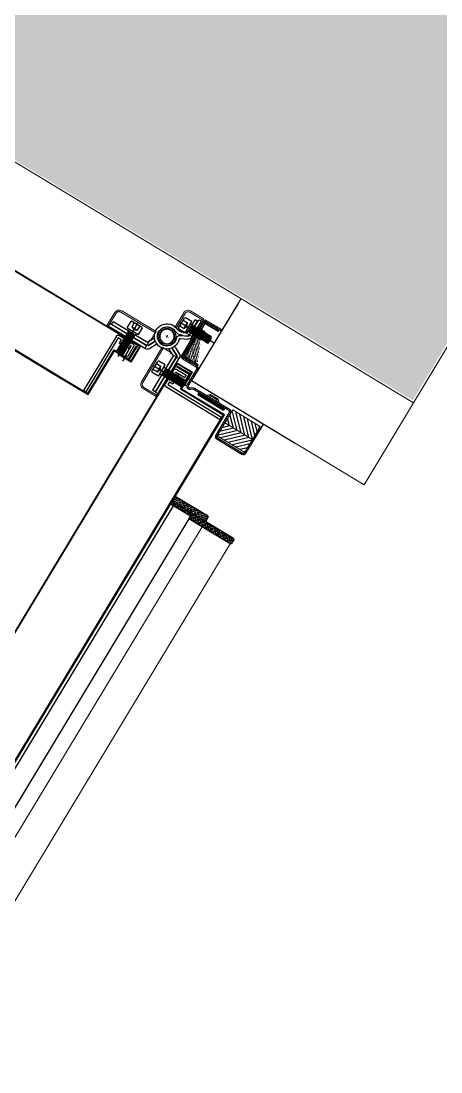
# Model space of a CAD drawing. Header units: centimetres. Extents: x 139057 to 200038, y 34824 to 80516.
# Drawn here: x 164757.5 to 164799.2, y 55242.4 to 55346.6 of the extents above; entities that cross this region are included whole.
import ezdxf

# ---------------------------------------------------------------- set-up
doc = ezdxf.new("R2010")
doc.units = ezdxf.units.CM
doc.header["$LTSCALE"] = 100
doc.linetypes.add('TRATTEGGIATA', pattern=[0.75, 0.5, -0.25])
doc.linetypes.add('TRATTO-PUNTO', pattern=[1, 0.5, -0.25, 0, -0.25])
doc.layers.get('0').update_dxf_attribs({"lineweight": 0})
for name, color, linetype in [('1', 7, 'Continuous'), ('_retini_strutture', 7, 'Continuous'), ('A-SI-PORTE', 5, 'Continuous'), ('CAMPITURE', 8, 'Continuous'), ('INTONACO', 7, 'Continuous'), ('Layer1', 7, 'Continuous'), ('Layer2', 2, 'Continuous'), ('Layer3', 7, 'Continuous'), ('Layer5', 2, 'Continuous'), ('MURI', 3, 'Continuous'), ('RIQUADRO050', 7, 'Continuous')]:
    doc.layers.add(name, color=color, linetype=linetype)
for name, color, linetype, lineweight in [('3', 3, 'TRATTO-PUNTO', 15), ('410_STRUTTURE_001-AM_0', 7, 'Continuous', 0), ('430_TAVOLATI_001-AM_0', 3, 'Continuous', 0), ('5', 7, 'Continuous', 20), ('6', 2, 'Continuous', 20), ('7', 7, 'Continuous', 15)]:
    doc.layers.add(name, color=color, linetype=linetype, lineweight=lineweight)
pattern_1 = [(135, (-35720.06576416048, -25729.87462142887), (2.245064030267288, 2.245064030267288), []), (135, (-35722.31082916047, -25729.87462142887), (2.245064030267288, 2.245064030267288), [3.96875, -0.79375, 0, -0.79375])]

# ---------------------------------------------------------------- blocks, each defined once
blk = doc.blocks.new('rf')
at = {"layer": 'Layer1', "color": 9, "linetype": 'Continuous'}
for p, q in [((-5, -126), (-5, 0)), ((0, 0), (-5, 0)), ((0, -125), (0, 0)), ((30, -125), (30, -103)), ((35, -103), (30, -103)), ((35, -126), (35, -103)), ((6.600000001490116, -125), (0, -125)), ((11.60000000149012, -117), (6.600000001490116, -117)), ((6.600000001490116, -125), (6.600000001490116, -117)), ((11.60000000149012, -126), (11.60000000149012, -117)), ((24.39999999850988, -125), (11.60000000149012, -125)), ((24.39999999850988, -126), (24.39999999850988, -117)), ((29.39999999850988, -117), (24.39999999850988, -117)), ((29.39999999850988, -125), (29.39999999850988, -117)), ((30, -125), (29.39999999850988, -125)), ((7.600000001490116, -130), (-1, -130)), ((29.69999999925494, -130), (7.600000001490116, -130)), ((31, -130), (28.39999999850988, -130))]:
    blk.add_line(p, q, dxfattribs=at)
for centre, start, end in [((-1, -126), 180, 270), ((7.600000001490116, -126), 270, 0), ((28.39999999850988, -126), 180, 270), ((31, -126), 270, 0)]:
    blk.add_arc(centre, 4, start, end, dxfattribs=at)
at = {"layer": 'Layer2', "color": 9, "linetype": 'Continuous'}
for p, q in [((11.60000000149012, -117), (10, -118)), ((10, -118), (11.60000000149012, -119)), ((11.60000000149012, -119), (10, -120)), ((10, -120), (11.60000000149012, -121)), ((11.60000000149012, -121), (10, -122)), ((10, -122), (11.60000000149012, -123)), ((11.60000000149012, -123), (10, -124)), ((10, -124), (11.60000000149012, -125)), ((11.60000000149012, -125), (10, -126)), ((25.19999999925494, -117), (24.39999999850988, -117.5)), ((24.39999999850988, -117.5), (26, -118.5)), ((26, -118.5), (24.39999999850988, -119.5)), ((24.39999999850988, -119.5), (26, -120.5)), ((26, -120.5), (24.39999999850988, -121.5)), ((24.39999999850988, -121.5), (26, -122.5)), ((26, -122.5), (24.39999999850988, -123.5)), ((24.39999999850988, -123.5), (26, -124.5)), ((26, -124.5), (24.39999999850988, -125.5)), ((10, -126), (11.49007529392838, -126.9312970638275)), ((11.44703112542629, -127.0956055521965), (10, -128)), ((10, -128), (10.74816414341331, -128.4676025956869)), ((24.39999999850988, -125.5), (26, -126.5)), ((26, -126.5), (24.63566941022873, -127.3527066260576)), ((24.80449438095093, -127.7528089880943), (26, -128.5)), ((26, -128.5), (25.53454581275582, -128.7909088730812))]:
    blk.add_line(p, q, dxfattribs=at)
blk = doc.blocks.new('COPRITESTA2C')
for p, q in [((0, 0), (44, 0)), ((0, 0), (0, -10)), ((44, 0), (44, -15)), ((-1, -10), (-1, -20)), ((-1, -10), (0, -10)), ((-1, -20), (39, -20))]:
    blk.add_line(p, q)
at = {"linetype": 'TRATTEGGIATA', "ltscale": 10}
for p, q in [((42.5, 0), (42.5, -15)), ((-1, -18.5), (39, -18.5))]:
    blk.add_line(p, q, dxfattribs=at)
blk.add_arc((39, -15), 5, 270, 0)
blk.add_arc((39, -15), 3.5, 270, 0, dxfattribs=at)
blk = doc.blocks.new('COPRITESTA1C')
for p, q in [((0, 0), (0, -10)), ((0, 0), (21, 0)), ((21, 0), (21, -15)), ((-1, -10), (-1, -20)), ((-1, -10), (0, -10)), ((-1, -20), (16, -20))]:
    blk.add_line(p, q)
at = {"linetype": 'TRATTEGGIATA', "ltscale": 10}
for p, q in [((19.5, 0), (19.5, -15)), ((-1, -18.5), (16, -18.5))]:
    blk.add_line(p, q, dxfattribs=at)
blk.add_arc((16, -15), 3.5, 270, 0, dxfattribs=at)
blk.add_arc((16, -15), 5, 270, 0)
blk = doc.blocks.new('VTR0210A')
at = {"layer": 'Layer1', "color": 9}
for p, q in [((-33, 2.81114561855793), (-33, -1.81114561855793)), ((-32.91554175317287, 3.168916493654251), (-32.5, 4)), ((-32.88888888806105, -2.222222222015262), (-32.5, 4)), ((-32.5, 4), (-32, 3)), ((-32, -4), (-31.5, 4)), ((-32, 3), (-31.5, 4)), ((-31.5, 4), (-31, 3)), ((-31, -4), (-30.5, 4)), ((-31, 3), (-30.5, 4)), ((-30.5, 4), (-30, 3)), ((-30, -4), (-29.5, 4)), ((-30, 3), (-29.5, 4)), ((-29.5, 4), (-29, 3)), ((-29, -4), (-28.5, 4)), ((-29, 3), (-28.5, 4)), ((-28.5, 4), (-28, 3)), ((-28, -4), (-27.5, 4)), ((-28, 3), (-27.5, 4)), ((-27.5, 4), (-27, 3)), ((-27, -4), (-26.5, 4)), ((-27, 3), (-26.5, 4)), ((-26.5, 4), (-26, 3)), ((-26, -4), (-25.5, 4)), ((-26, 3), (-25.5, 4)), ((-25.5, 4), (-25, 3)), ((-25, -4), (-24.5, 4)), ((-25, 3), (-24.5, 4)), ((-24.5, 4), (-24, 3)), ((-24, -4), (-23.5, 4)), ((-24, 3), (-23.5, 4)), ((-23.5, 4), (-23, 3)), ((-23, -4), (-22.5, 4)), ((-23, 3), (-22.5, 4)), ((-22.5, 4), (-22, 3)), ((-22, -4), (-21.5, 4)), ((-22, 3), (-21.5, 4)), ((-21.5, 4), (-21, 3)), ((-21, -4), (-20.5, 4)), ((-21, 3), (-20.5, 4)), ((-20.5, 4), (-20, 3)), ((-20, -4), (-19.5, 4)), ((-20, 3), (-19.5, 4)), ((-19.5, 4), (-19, 3)), ((-19, -4), (-18.5, 4)), ((-19, 3), (-18.5, 4)), ((-18.5, 4), (-18, 3)), ((-18, -4), (-17.5, 4)), ((-18, 3), (-17.5, 4)), ((-17.5, 4), (-17, 3)), ((-17, -4), (-16.5, 4)), ((-17, 3), (-16.5, 4)), ((-16.5, 4), (-16, 3)), ((-16, -4), (-15.5, 4)), ((-16, 3), (-15.5, 4)), ((-15.5, 4), (-15, 3)), ((-15, -4), (-14.5, 4)), ((-15, 3), (-14.5, 4)), ((-14.5, 4), (-14, 3)), ((-14, -4), (-13.5, 4)), ((-14, 3), (-13.5, 4)), ((-13.5, 4), (-13, 3)), ((-13, -4), (-12.5, 4)), ((-13, 3), (-12.5, 4)), ((-12.5, 4), (-12, 3)), ((-12, -4), (-11.5, 4)), ((-12, 3), (-11.5, 4)), ((-11.5, 4), (-11, 3)), ((-11, -4), (-10.5, 4)), ((-11, 3), (-10.5, 4)), ((-10.5, 4), (-10, 3)), ((-10, 3), (-9.721114560961723, 3.557770876213908)), ((-8, 4), (-9.005572810769081, 4)), ((-8, 6.5), (-0.7999999970197678, 6.5)), ((-8, 6.5), (-8, -6.5)), ((-5, 3.193375673145056), (-6, 0)), ((-6, 0), (-5, -3.193375673145056)), ((-5, 3.193375673145056), (-5, -3.193375673145056)), ((0, 3.193375673145056), (-5, 3.193375673145056)), ((0, 5.699999999254942), (0, -5.699999999254942)), ((-32.91554175317287, -2.168916493654251), (-32, -4)), ((-32, -4), (-31.5, -3)), ((-31.5, -3), (-31, -4)), ((-31, -4), (-30.5, -3)), ((-30.5, -3), (-30, -4)), ((-30, -4), (-29.5, -3)), ((-29.5, -3), (-29, -4)), ((-29, -4), (-28.5, -3)), ((-28.5, -3), (-28, -4)), ((-28, -4), (-27.5, -3)), ((-27.5, -3), (-27, -4)), ((-27, -4), (-26.5, -3)), ((-26.5, -3), (-26, -4)), ((-26, -4), (-25.5, -3)), ((-25.5, -3), (-25, -4)), ((-25, -4), (-24.5, -3)), ((-24.5, -3), (-24, -4)), ((-24, -4), (-23.5, -3)), ((-23.5, -3), (-23, -4)), ((-23, -4), (-22.5, -3)), ((-22.5, -3), (-22, -4)), ((-22, -4), (-21.5, -3)), ((-21.5, -3), (-21, -4)), ((-21, -4), (-20.5, -3)), ((-20.5, -3), (-20, -4)), ((-20, -4), (-19.5, -3)), ((-19.5, -3), (-19, -4)), ((-19, -4), (-18.5, -3)), ((-18.5, -3), (-18, -4)), ((-18, -4), (-17.5, -3)), ((-17.5, -3), (-17, -4)), ((-17, -4), (-16.5, -3)), ((-16.5, -3), (-16, -4)), ((-16, -4), (-15.5, -3)), ((-15.5, -3), (-15, -4)), ((-15, -4), (-14.5, -3)), ((-14.5, -3), (-14, -4)), ((-14, -4), (-13.5, -3)), ((-13.5, -3), (-13, -4)), ((-13, -4), (-12.5, -3)), ((-12.5, -3), (-12, -4)), ((-12, -4), (-11.5, -3)), ((-11.5, -3), (-11, -4)), ((-11, -4), (-10.5, -3)), ((-10.5, -3), (-10.22111456096172, -3.557770876213908)), ((-8, -4), (-9.505572810769081, -4)), ((-8, -6.5), (-0.7999999970197678, -6.5)), ((0, -3.193375673145056), (-5, -3.193375673145056))]:
    blk.add_line(p, q, dxfattribs=at)
for centre, start, end in [((-32.20000000298023, 2.81114561855793), 153.4349486320124, 180), ((-9.005572810769081, 3.199999999254942), 90, 153.4349486320124), ((-0.7999999970197678, 5.699999999254942), 0, 90), ((-32.20000000298023, -1.81114561855793), 180, 206.5650513679876), ((-9.505572810769081, -3.199999999254942), 206.5650513679876, 270), ((-0.7999999970197678, -5.699999999254942), 270, 0)]:
    blk.add_arc(centre, 0.7999999999999999, start, end, dxfattribs=at)
at = {"layer": 'Layer3', "color": 9, "linetype": 'TRATTEGGIATA', "ltscale": 3}
for p, q in [((1.116899400949478, 0), (-37.18762405216694, 0)), ((-32.5, -3), (-32, 3)), ((-31.5, -3), (-31, 3)), ((-30.5, -3), (-30, 3)), ((-29.5, -3), (-29, 3)), ((-28.5, -3), (-28, 3)), ((-27.5, -3), (-27, 3)), ((-26.5, -3), (-26, 3)), ((-25.5, -3), (-25, 3)), ((-24.5, -3), (-24, 3)), ((-23.5, -3), (-23, 3)), ((-22.5, -3), (-22, 3)), ((-21.5, -3), (-21, 3)), ((-20.5, -3), (-20, 3)), ((-19.5, -3), (-19, 3)), ((-18.5, -3), (-18, 3)), ((-17.5, -3), (-17, 3)), ((-16.5, -3), (-16, 3)), ((-15.5, -3), (-15, 3)), ((-14.5, -3), (-14, 3)), ((-13.5, -3), (-13, 3)), ((-12.5, -3), (-12, 3)), ((-11.5, -3), (-11, 3)), ((-10.5, -3), (-10, 3))]:
    blk.add_line(p, q, dxfattribs=at)
blk = doc.blocks.new('CRN190C')
at = {"layer": 'Layer1', "color": 9}
for p, q in [((-28.5, 11), (-28.5, -5.5)), ((-28.5, 11), (-27, 11)), ((-27, 11), (-27, -4.5)), ((11.5, 11), (11.5, -4.5)), ((11.5, 11), (13, 11)), ((13, 11), (13, -5.5)), ((-4.599999999627471, 0), (-4.599999999627471, -4)), ((-4.599999999627471, 0), (4.599999999627471, 0)), ((-3.099999999627471, 0), (-3.099999999627471, -4)), ((3.099999999627471, 0), (3.099999999627471, -4)), ((4.599999999627471, 0), (4.599999999627471, -4)), ((-28, -6), (-5.099999999627471, -6)), ((-27, -4.5), (-5.099999999627471, -4.5)), ((-5.099999999627471, -6), (5.099999999627471, -6)), ((11.5, -4.5), (5.099999999627471, -4.5)), ((5.099999999627471, -6), (12.5, -6))]:
    blk.add_line(p, q, dxfattribs=at)
for centre, radius, start, end in [((-28, -5.5), 0.5, 180, 270), ((-5.099999999627471, -4), 2, 270, 0), ((-5.099999999627471, -4), 0.5, 270, 0), ((5.099999999627471, -4), 2, 180, 270), ((5.099999999627471, -4), 0.5, 180, 270), ((12.5, -5.5), 0.5, 270, 0)]:
    blk.add_arc(centre, radius, start, end, dxfattribs=at)
at = {"layer": 'Layer2', "color": 9}
for p, q in [((-4, 0), (-3.099999999627471, -0.5)), ((4, -0.5), (3.099999999627471, 0)), ((-4, -1), (-3.099999999627471, -0.5)), ((-3.099999999627471, -1.5), (-4, -1)), ((-4, -2), (-3.099999999627471, -1.5)), ((-3.099999999627471, -2.5), (-4, -2)), ((-4, -3), (-3.099999999627471, -2.5)), ((-3.099999999627471, -3.5), (-4, -3)), ((-4, -4), (-3.099999999627471, -3.5)), ((-3.099999999627471, -4.5), (-4, -4)), ((-4, -5), (-3.099999999627471, -4.5)), ((-3.542220612987876, -5.254321880638599), (-4, -5)), ((3.099999999627471, -1), (4, -0.5)), ((4, -1.5), (3.099999999627471, -1)), ((3.099999999627471, -2), (4, -1.5)), ((4, -2.5), (3.099999999627471, -2)), ((3.099999999627471, -3), (4, -2.5)), ((4, -3.5), (3.099999999627471, -3)), ((3.099999999627471, -4), (4, -3.5)), ((4, -4.5), (3.099999999627471, -4)), ((3.306578544899821, -4.885234139859676), (4, -4.5)), ((4, -5.5), (3.52985579892993, -5.238808773458004)), ((3.866386853158474, -5.574229523539543), (4, -5.5))]:
    blk.add_line(p, q, dxfattribs=at)
blk = doc.blocks.new('150 doppia anta')
at = {"layer": '5', "linetype": 'Continuous', "ltscale": 10}
h = blk.add_hatch(dxfattribs=at)
h.set_pattern_fill('ANSI35', color=256, scale=0.5, angle=90, style=0)
h.set_pattern_definition([(135, (-32638.66222563221, -23256.94614144633), (-2.245064030267288, -2.245064030267288), []), (135, (-32638.66222563221, -23254.70107644633), (-2.245064030267288, -2.245064030267288), [3.96875, -0.79375, 0, -0.79375])])
h.paths.add_polyline_path([(-37570.24398394913, -25216.31897348746), (-37571.30464412092, -25215.25831331569), (-37572.8546441209, -25216.80831331568), (-37572.8546441209, -25219.55095400283, -0.1989123673829915), (-37572.41530429269, -25218.49029383103)])
h.paths.add_polyline_path([(-37570.24398394913, -25207.19765314389), (-37571.30464412092, -25208.25831331567), (-37571.30464412092, -25215.25831331569), (-37570.24398394913, -25216.31897348746)])
h.paths.add_polyline_path([(-37572.41530429269, -25205.02633280033, -0.1989123673826371), (-37572.8546441209, -25203.96567262852), (-37572.8546441209, -25206.70831331568), (-37571.30464412092, -25208.25831331567), (-37570.24398394913, -25207.19765314389)])
h.paths.add_polyline_path([(-37572.8546441209, -25192.25831331568, 0.1316524975841075), (-37573.25656790953, -25190.75831331571), (-37575.8546441209, -25190.75831331571, -0.4142135623718076), (-37574.3546441209, -25192.25831331572), (-37574.3546441209, -25203.96567262854, 0.1989123673792293), (-37573.47596446448, -25206.0869929721), (-37572.8546441209, -25206.70831331568)])
h.paths.add_polyline_path([(-37572.8546441209, -25206.70831331567), (-37573.47596446448, -25206.0869929721, -0.1989123673776142), (-37574.3546441209, -25203.96567262855), (-37574.3546441209, -25219.55095400281, -0.198912367378599), (-37573.47596446448, -25217.42963365926), (-37572.8546441209, -25216.80831331568)])
h.paths.add_polyline_path([(-37575.8546441209, -25189.258313314), (-37586.8546441209, -25189.258313314), (-37601.8546441209, -25189.25831331567, -0.4142135623732281), (-37603.3546441209, -25187.75831331567), (-37603.3546441209, -25186.35831331569), (-37604.8546441209, -25186.35831331567), (-37604.8546441209, -25187.75831331571, 0.4142135623728065), (-37601.8546441209, -25190.75831331571), (-37575.8546441209, -25190.75831331571), (-37573.25656790953, -25190.75831331571, 0.2679491925215101)])
h.paths.add_polyline_path([(-37603.3546441209, -25160.15831331568), (-37604.8546441209, -25160.15831331567), (-37604.8546441209, -25186.35831331567), (-37603.3546441209, -25186.35831331569)])
h.paths.add_polyline_path([(-37572.8546441209, -25155.75831331567), (-37601.8546441209, -25155.75831331567, 0.4142135623727175), (-37604.8546441209, -25158.75831331568), (-37604.8546441209, -25160.15831331567), (-37603.3546441209, -25160.15831331568), (-37603.3546441209, -25158.75831331568, -0.4142135627016807), (-37601.8546441209, -25157.258313314), (-37586.8546441209, -25157.258313314), (-37572.8546441209, -25157.258313314)])
h = blk.add_hatch(dxfattribs=at)
h.set_pattern_fill('ANSI31', color=256, scale=0.5, style=0)
h.set_pattern_definition([(135, (-33200.98246687464, -25599.69617469208), (0.04419417382415922, 0.04419417382415922), [])])
h.paths.add_polyline_path([(-37574.8546441209, -25226.75831331568), (-37576.8546441209, -25226.75831331568), (-37576.8546441209, -25196.75831331568), (-37574.8546441209, -25196.75831331568)])
h = blk.add_hatch(dxfattribs=at)
h.set_pattern_fill('ANSI35', color=256, scale=0.5, style=0)
h.set_pattern_definition(pattern_1)
h.paths.add_polyline_path([(-37574.3546441209, -25219.55095400281, -0.1989123673788263), (-37573.47596446448, -25217.42963365926), (-37572.85464412093, -25216.8083133157), (-37572.8546441209, -25232.76909874888, -0.1539147210608559), (-37573.39718798807, -25234.48982805794), (-37575.08337218734, -25236.89794866114, 0.6068148963155949), (-37573.8546441209, -25239.25831331568), (-37555.8546441209, -25239.25831331568, -0.06327183172176412), (-37555.10444035422, -25239.35362842598), (-37555.10444035422, -25240.75831331571), (-37573.8546441209, -25240.75831331571, -0.6068148963152328), (-37576.31210025377, -25236.03758400665), (-37574.62591605447, -25233.62946340344, 0.1539147210604212), (-37574.3546441209, -25232.76909874891)])
h = blk.add_hatch(dxfattribs=at)
h.set_pattern_fill('ANSI35', color=256, scale=0.5, style=0)
h.set_pattern_definition(pattern_1)
edge = h.paths.add_edge_path()
edge.add_line((-37552.35464412093, -25259.25831331568), (-37552.35464412093, -25260.75831331567))
edge.add_line((-37552.35464412093, -25260.75831331567), (-37551.3546441209, -25260.75831331567))
edge.add_line((-37551.3546441209, -25260.75831331567), (-37512.35464412093, -25260.75831331567))
edge.add_arc((-37512.3546441209, -25257.75831331567), 2.999999999999178, 270, 359.9999999997916)
edge.add_line((-37509.3546441209, -25257.75831331568), (-37509.3546441209, -25239.25831331568))
edge.add_line((-37509.3546441209, -25239.25831331568), (-37510.8546441209, -25239.25831331568))
edge.add_line((-37510.8546441209, -25239.25831331568), (-37510.8546441209, -25257.75831331567))
edge.add_arc((-37512.3546441209, -25257.75831331567), 1.500000000002719, -90, 0, ccw=False)
edge.add_line((-37512.3546441209, -25259.25831331567), (-37551.3546441209, -25259.25831331568))
edge.add_line((-37551.3546441209, -25259.25831331568), (-37552.35464412093, -25259.25831331568))
edge = h.paths.add_edge_path()
edge.add_line((-37554.3546441209, -25257.75831331568), (-37554.3546441209, -25242.25831331571))
edge.add_line((-37552.8546441209, -25257.75831331567), (-37552.8546441209, -25242.25831331568))
edge.add_arc((-37551.3546441209, -25257.75831331567), 1.919999999993549, 180, 238.6118335360044)
edge.add_line((-37544.3546441209, -25260.75831331567), (-37544.3546441209, -25259.25831331568))
edge.add_arc((-37551.3546441209, -25257.75831331567), 1.919999999993549, 238.6118335360044, 270)
edge.add_arc((-37551.3546441209, -25257.75831331567), 3.000000000000072, 180, 270)
edge.add_arc((-37551.3546441209, -25257.75831331567), 1.499999999998546, 180, 270)
edge.add_arc((-37555.8546441209, -25242.25831331568), 3.000000000003945, 2.08440831604393e-10, 90)
edge.add_arc((-37555.8546441209, -25242.25831331568), 1.920000000001596, 0, 67.00000000021278)
edge.add_arc((-37555.8546441209, -25242.25831331571), 1.5, 0, 90)
edge.add_arc((-37512.3546441209, -25257.75831331567), 1.919999999997723, 270, 359.9999999997916)
at = {"layer": 'CAMPITURE'}
h = blk.add_hatch(dxfattribs=at)
h.set_pattern_fill('JIS_STN_1E', color=256, scale=2, angle=90, style=0)
h.set_pattern_definition([(135, (-40528.09467343181, 36016.9840133907), (-1.414213562373095, -1.414213562373095), []), (135, (-40528.09467343181, 36018.3940133907), (-1.414213562373095, -1.414213562373095), [2, -1])])
edge = h.paths.add_edge_path()
edge.add_arc((-37685.75086391163, -25122.64842394069), 0.9999999999999196, 90.0000000002345, 179.9999999991662)
edge.add_line((-37686.75086391163, -25122.64842394067), (-37686.75086391163, -25170.77433204343))
edge.add_line((-37686.75086391163, -25170.77433204343), (-37683.75086391163, -25170.77433204341))
edge.add_line((-37683.75086391163, -25170.77433204341), (-37683.75086391163, -25193.75831331568))
edge.add_line((-37683.75086391163, -25193.75831331568), (-37680.75086391163, -25193.75831331567))
edge.add_line((-37680.75086391163, -25193.75831331567), (-37680.75086391163, -25121.64842394067))
edge.add_line((-37680.75086391163, -25121.64842394067), (-37685.75086391163, -25121.64842394069))
h = blk.add_hatch(dxfattribs=at)
h.set_pattern_fill('JIS_STN_1E', color=256, scale=2, style=0)
h.set_pattern_definition([(45.00000000000001, (-40528.09467343181, 36016.9840133907), (-1.414213562373095, 1.414213562373095), []), (45.00000000000001, (-40526.68467343182, 36016.9840133907), (-1.414213562373095, 1.414213562373095), [2, -1])])
edge = h.paths.add_edge_path()
edge.add_arc((-37675.75084070594, -25156.21430713237), 0.9999999999999941, 0, 90.0000000002866)
edge.add_line((-37675.75084070594, -25155.21430713237), (-37680.75086391163, -25155.21430713239))
edge.add_line((-37680.75086391163, -25155.21430713239), (-37680.75086391163, -25193.75831331568))
edge.add_line((-37680.75086391163, -25193.75831331568), (-37674.75084070594, -25193.75831331568))
edge.add_line((-37674.75084070594, -25193.75831331568), (-37674.75084070594, -25156.21430713237))
h = blk.add_hatch(dxfattribs=at)
h.set_pattern_fill('ANSI31', color=256, style=0)
h.set_pattern_definition([(45, (-56778.80918368831, -15214.49931624996), (-2.245064030267288, 2.245064030267288), [])])
h.paths.add_polyline_path([(-37586.8546441209, -25157.25831331568), (-37601.3546441209, -25157.25831331568, 0.08516423317468332), (-37601.8546441209, -25157.34409975331), (-37601.8546441209, -25189.17252687805, 0.08516423317463094), (-37601.3546441209, -25189.25831331567), (-37586.8546441209, -25189.25831331568)])
h = blk.add_hatch(dxfattribs=at)
h.set_pattern_fill('ANSI31', color=256, angle=90, style=0)
h.set_pattern_definition([(135, (-56778.80918368831, -15214.49931624996), (-2.245064030267288, -2.245064030267288), [])])
h.paths.add_polyline_path([(-37571.8546441209, -25157.258313314), (-37586.8546441209, -25157.258313314), (-37586.8546441209, -25189.25831331568), (-37575.8546441209, -25189.25831331568), (-37571.8546441209, -25189.258313314)])
at = {"layer": '1', "linetype": 'Continuous', "ltscale": 10}
for p, q in [((-37686.75086391163, -25122.64842394067), (-37686.75086391163, -25170.77433204342)), ((-37685.75086391163, -25121.64842394067), (-37681.75086391163, -25121.64842394068)), ((-37680.75086391163, -25122.64842394068), (-37680.75086391163, -25193.75831331568)), ((-37675.75084070594, -25155.21430713237), (-37680.75086391163, -25155.21430713239)), ((-37674.75084070594, -25156.21430713237), (-37674.75084070594, -25193.75831331568)), ((-37684.75086391163, -25170.77433204342), (-38118.46879828694, -25170.77433204343)), ((-37683.75086391163, -25171.77433204342), (-37683.75086391163, -25193.75831331568)), ((-37683.75086391163, -25190.61836363548), (-38118.46879828694, -25190.6183636355)), ((-38012.00885256675, -25193.75831331568), (-37580.32530691783, -25193.75831331567)), ((-38011.47105812078, -25194.55831331568), (-37581.12530691782, -25194.55831331567)), ((-37581.12530691782, -25194.55831331567), (-37581.12530691782, -25244.25831331568)), ((-37580.32530691783, -25193.75831331567), (-37580.32530691783, -25243.45831331567)), ((-37581.12530691782, -25244.25831331568), (-37564.02530691784, -25244.25831331567)), ((-37580.32530691783, -25243.45831331567), (-37563.22530691783, -25243.45831331567)), ((-37564.02530691784, -25244.25831331567), (-37564.02530691784, -25259.25831331568)), ((-37563.22530691783, -25243.45831331567), (-37563.22530691783, -25259.25831331568)), ((-37586.56832249451, -25307.5719916893), (-37580.60655143874, -25307.5719916893)), ((-37582.36832249453, -25320.04265448621), (-37582.36832249453, -25302.94265448621)), ((-37582.36832249453, -25302.94265448621), (-37566.56832249451, -25302.94265448621)), ((-37581.56832249451, -25320.84265448621), (-37581.56832249451, -25303.74265448621)), ((-37581.56832249451, -25303.74265448621), (-37566.56832249451, -25303.74265448621)), ((-37566.56832249451, -25303.74265448621), (-37566.56832249451, -25302.94265448621)), ((-37632.95843311948, -25320.04265448621), (-37582.36832249453, -25320.04265448621)), ((-37632.95843311948, -25366.55427852646), (-37632.95843311948, -25320.04265448621)), ((-37632.15843311949, -25320.84265448621), (-37581.56832249451, -25320.84265448621)), ((-37632.15843311949, -25367.09354972532), (-37632.15843311949, -25320.84265448621)), ((-37632.95843311947, -25882.41829762392), (-37632.95843311948, -25356.07861783829)), ((-37632.15843311948, -25882.41829762392), (-37632.15843311949, -25356.61788903715))]:
    blk.add_line(p, q, dxfattribs=at)
at = {"layer": '1', "ltscale": 10}
for p, q in [((-37567.90464412092, -25238.50831331568), (-37567.90464412092, -25239.25831331568)), ((-37567.15464412092, -25239.25831331568), (-37567.90464412092, -25239.25831331568)), ((-37567.90464412092, -25239.25831331568), (-37567.90464412092, -25241.94651470285))]:
    blk.add_line(p, q, dxfattribs=at)
at = {"layer": '1', "linetype": 'Continuous', "ltscale": 10}
for centre, start, end in [((-37685.75086391163, -25122.64842394067), 90, 180), ((-37681.75086391163, -25122.64842394068), 0, 90), ((-37675.75084070594, -25156.21430713237), 0, 90), ((-37684.75086391163, -25171.77433204342), 0, 90)]:
    blk.add_arc(centre, 1, start, end, dxfattribs=at)
at = {"layer": '5', "linetype": 'Continuous', "ltscale": 10}
for p, q in [((-37572.8546441209, -25155.75831331567), (-37601.8546441209, -25155.75831331567)), ((-37572.8546441209, -25157.25831331568), (-37572.8546441209, -25155.75831331567)), ((-37604.8546441209, -25158.75831331568), (-37604.8546441209, -25187.75831331571)), ((-37603.3546441209, -25160.15831331568), (-37604.8546441209, -25160.15831331567)), ((-37603.3546441209, -25187.75831331568), (-37603.3546441209, -25158.75831331568)), ((-37601.8546441209, -25157.25831331568), (-37572.8546441209, -25157.25831331568)), ((-37601.8546441209, -25157.35831331568), (-37572.8546441209, -25157.35831331568)), ((-37603.35464412093, -25186.35831331569), (-37604.85464412093, -25186.35831331567)), ((-37575.8546441209, -25189.25831331568), (-37601.8546441209, -25189.25831331567)), ((-37601.8546441209, -25190.75831331571), (-37575.8546441209, -25190.75831331571)), ((-37574.8546441209, -25196.75831331568), (-37576.8546441209, -25196.75831331568)), ((-37576.8546441209, -25196.75831331568), (-37576.8546441209, -25226.75831331568)), ((-37575.8546441209, -25190.75831331571), (-37573.25656790953, -25190.75831331571)), ((-37574.8546441209, -25196.75831331568), (-37574.8546441209, -25226.75831331568)), ((-37574.3546441209, -25192.25831331572), (-37574.3546441209, -25232.7690987489)), ((-37572.8546441209, -25232.76909874887), (-37572.8546441209, -25192.25831331568)), ((-37571.30464412092, -25208.25831331567), (-37573.47596446448, -25206.0869929721)), ((-37570.24398394913, -25207.19765314389), (-37572.41530429269, -25205.02633280033)), ((-37571.30464412092, -25208.25831331567), (-37570.24398394913, -25207.19765314389)), ((-37571.30464412092, -25208.25831331567), (-37571.30464412092, -25215.25831331569)), ((-37570.24398394913, -25216.31897348746), (-37570.24398394913, -25207.19765314389)), ((-37571.30464412092, -25215.25831331569), (-37573.47596446448, -25217.42963365926)), ((-37570.24398394913, -25216.31897348746), (-37572.41530429269, -25218.49029383103)), ((-37571.30464412092, -25215.25831331569), (-37570.24398394913, -25216.31897348746)), ((-37574.8546441209, -25226.75831331568), (-37576.8546441209, -25226.75831331568)), ((-37574.62591605447, -25233.62946340343), (-37576.31210025377, -25236.03758400666)), ((-37575.08337218736, -25236.89794866116), (-37573.39718798804, -25234.48982805791)), ((-37555.8546441209, -25239.25831331568), (-37573.85464412093, -25239.25831331567)), ((-37555.10444035422, -25239.25831331567), (-37555.8546441209, -25239.25831331568)), ((-37555.10444035422, -25240.75831331571), (-37555.10444035422, -25239.25831331567)), ((-37509.3546441209, -25239.25831331568), (-37510.8546441209, -25239.25831331568)), ((-37510.8546441209, -25239.25831331568), (-37510.8546441209, -25257.75831331567)), ((-37509.3546441209, -25257.75831331568), (-37509.3546441209, -25239.25831331568)), ((-37573.8546441209, -25240.75831331571), (-37555.10444035422, -25240.75831331571)), ((-37554.3546441209, -25257.75831331568), (-37554.3546441209, -25242.25831331571)), ((-37552.8546441209, -25257.75831331567), (-37552.8546441209, -25242.25831331568)), ((-37552.35464412093, -25259.25831331568), (-37552.35464412093, -25260.75831331567)), ((-37551.3546441209, -25259.25831331568), (-37552.35464412093, -25259.25831331568)), ((-37512.3546441209, -25259.25831331567), (-37551.3546441209, -25259.25831331568)), ((-37544.3546441209, -25260.75831331567), (-37544.3546441209, -25259.25831331568)), ((-37533.3546441209, -25260.75831331567), (-37533.3546441209, -25259.25831331568)), ((-37551.3546441209, -25260.75831331567), (-37552.35464412093, -25260.75831331567)), ((-37551.3546441209, -25260.75831331567), (-37512.35464412093, -25260.75831331567))]:
    blk.add_line(p, q, dxfattribs=at)
at = {"layer": '5', "color": 3, "linetype": 'Continuous'}
for p, q in [((-37543.05464412092, -25284.0219916893), (-37543.05464412092, -25281.5219916893)), ((-37544.30464412092, -25282.7719916893), (-37541.80464412092, -25282.7719916893))]:
    blk.add_line(p, q, dxfattribs=at)
at = {"layer": '5', "linetype": 'Continuous', "ltscale": 10}
for centre, radius, start, end in [((-37601.8546441209, -25158.75831331567), 3.000000000003945, 90, 180.0000000002084), ((-37601.8546441209, -25158.75831331567), 1.91999999999978, 90, 180), ((-37601.8546441209, -25158.75831331567), 1.500000000001526, 90, 180), ((-37601.8546441209, -25187.75831331571), 3.000000000003052, 180, 270), ((-37601.8546441209, -25187.75831331568), 1.919999999997693, 180.0000000002084, 270), ((-37601.8546441209, -25187.75831331568), 1.499999999999439, 180.0000000002084, 270), ((-37575.8546441209, -25192.25831331568), 3.000000000000965, 0, 90), ((-37575.8546441209, -25192.25831331571), 1.500000000006593, 0, 90), ((-37571.3546441209, -25203.96567262854), 3, 180, 224.9999999995627), ((-37571.35464412093, -25203.96567262852), 1.5, 180, 224.9999999995627), ((-37571.3546441209, -25219.55095400281), 3, 135.0000000004374, 180), ((-37571.35464412093, -25219.55095400283), 1.5, 135.0000000004374, 180), ((-37573.8546441209, -25237.75831331571), 2.99999999999963, 145.0000000003729, 270), ((-37573.8546441209, -25237.75831331567), 1.500000000002419, 145.0000000003729, 270), ((-37575.8546441209, -25232.76909874891), 1.500000000005399, 325.0000000003729, 2.08440831604393e-10), ((-37575.8546441209, -25232.76909874888), 2.999999999995282, 325.0000000003729, 2.08440831604393e-10), ((-37555.8546441209, -25242.25831331568), 3.000000000003945, 2.08440831604393e-10, 90), ((-37555.8546441209, -25242.25831331568), 1.920000000001596, 66.99999999936111, 90), ((-37555.8546441209, -25242.25831331571), 1.5, 0, 90), ((-37555.8546441209, -25242.25831331568), 1.920000000001596, 0, 67.00000000021278), ((-37551.3546441209, -25257.75831331567), 3.000000000000072, 180, 270), ((-37551.3546441209, -25257.75831331567), 1.919999999993549, 180, 238.6118335360044), ((-37551.3546441209, -25257.75831331567), 1.499999999998546, 180, 270), ((-37551.3546441209, -25257.75831331567), 1.919999999993549, 238.6118335360044, 270), ((-37512.3546441209, -25257.75831331567), 1.919999999997723, 270, 359.9999999997916), ((-37512.3546441209, -25257.75831331567), 1.500000000002719, 270, 0), ((-37512.3546441209, -25257.75831331567), 2.999999999999178, 270, 359.9999999997916)]:
    blk.add_arc(centre, radius, start, end, dxfattribs=at)
at = {"layer": '6', "linetype": 'Continuous', "ltscale": 10}
for p, q in [((-37686.75086391163, -25122.64842394067), (-38115.46879828694, -25122.64842394066)), ((-37686.75086391163, -25155.21430713238), (-38115.46879828694, -25155.21430713237)), ((-37560.3546441209, -25242.65831331567), (-37575.65464412092, -25242.65831331568)), ((-37575.65464412092, -25242.65831331568), (-37575.65464412092, -25243.45831331567)), ((-37561.15464412092, -25243.45831331567), (-37575.65464412092, -25243.45831331567)), ((-37561.15464412092, -25243.45831331567), (-37561.15464412092, -25259.95831331567)), ((-37560.3546441209, -25242.65831331567), (-37560.3546441209, -25260.75831331567)), ((-37561.15464412092, -25259.95831331567), (-38032.44822821316, -25259.95831331568)), ((-37560.3546441209, -25260.75831331567), (-38032.06321843394, -25260.75831331568)), ((-37583.16832249452, -25300.07199168929), (-37583.16832249452, -25315.37199168929)), ((-37583.16832249452, -25300.07199168929), (-37565.06832249451, -25300.07199168929)), ((-37582.36832249453, -25300.87199168929), (-37582.36832249453, -25315.37199168929)), ((-37582.36832249453, -25300.87199168929), (-37565.86832249453, -25300.87199168929)), ((-37565.86832249453, -25300.87199168929), (-37565.86832249453, -25886.41829762392)), ((-37565.06832249451, -25300.07199168929), (-37565.06832249451, -25887.21829762393)), ((-37583.16832249452, -25315.37199168929), (-37582.36832249453, -25315.37199168929))]:
    blk.add_line(p, q, dxfattribs=at)
at = {"layer": '7', "linetype": 'Continuous', "ltscale": 10}
for points in [[(-37586.8546441209, -25189.258313314), (-37601.8546441209, -25189.258313314), (-37601.8546441209, -25157.258313314), (-37586.8546441209, -25157.258313314)], [(-37571.8546441209, -25189.258313314), (-37586.8546441209, -25189.258313314), (-37586.8546441209, -25157.258313314), (-37571.8546441209, -25157.258313314)]]:
    blk.add_lwpolyline(points, close=True, dxfattribs=at)
at = {"layer": 'INTONACO'}
blk.add_line((-37587.90464412089, -25155.75831331567), (-37567.90464412089, -25155.75831331568), dxfattribs=at)
at = {"layer": 'Layer1'}
for p, q in [((-37555.06392259107, -25261.2719916893), (-37598.17964412092, -25261.2719916893)), ((-37596.3796441209, -25264.2719916893), (-37596.3796441209, -25261.2719916893)), ((-37555.06392259107, -25264.2719916893), (-37596.3796441209, -25264.2719916893)), ((-37555.06392259107, -25264.4719916893), (-37596.17964412092, -25264.4719916893)), ((-37596.17964412092, -25264.4719916893), (-37596.17964412092, -25267.4719916893)), ((-37556.44402574966, -25267.4719916893), (-37596.17964412092, -25267.4719916893)), ((-37552.82008841715, -25274.96903726824), (-37556.44402574966, -25267.4719916893)), ((-37550.55123228021, -25272.76943371796), (-37554.34365718003, -25264.92382831148)), ((-37551.24673344888, -25271.33061083464), (-37554.34365718003, -25264.92382831148)), ((-37550.85458678778, -25271.68231260411), (-37554.16359082726, -25264.83678746703)), ((-37548.15359149638, -25270.3766999373), (-37551.46259553585, -25263.53117480022)), ((-37537.95569674546, -25270.3766999373), (-37534.64669270598, -25263.53117480022)), ((-37535.25470145405, -25271.68231260411), (-37531.94569741454, -25264.83678746703)), ((-37534.14396939176, -25269.84403228462), (-37531.7656310618, -25264.92382831148)), ((-37534.14396939176, -25269.84403228462), (-37531.7656310618, -25264.92382831148)), ((-37531.44297410033, -25271.14964495143), (-37529.66526249217, -25267.4719916893)), ((-37531.04536565076, -25261.2719916893), (-37512.55464412092, -25261.2719916893)), ((-37531.04536565076, -25264.2719916893), (-37512.55464412092, -25264.2719916893)), ((-37531.04536565076, -25264.4719916893), (-37514.55464412092, -25264.4719916893)), ((-37529.66526249217, -25267.4719916893), (-37514.55464412092, -25267.4719916893)), ((-37514.55464412092, -25264.4719916893), (-37514.55464412092, -25267.4719916893)), ((-37512.55464412092, -25264.2719916893), (-37512.55464412092, -25261.2719916893)), ((-37555.44993587289, -25287.87093906474), (-37562.29546100998, -25291.17994310423)), ((-37554.1443232061, -25290.57193435617), (-37560.98984834316, -25293.88093839565)), ((-37553.05720209223, -25290.26857984858), (-37560.90280749873, -25294.06100474841)), ((-37554.49602497555, -25290.96408101726), (-37560.90280749873, -25294.06100474841)), ((-37564.55464412092, -25294.78127015945), (-37564.55464412092, -25337.8969916893)), ((-37561.55464412092, -25294.78127015945), (-37561.55464412092, -25337.8969916893)), ((-37561.3546441209, -25294.78127015945), (-37561.3546441209, -25335.8969916893)), ((-37550.85759854194, -25292.53743598553), (-37558.3546441209, -25296.16137331804)), ((-37558.3546441209, -25296.16137331804), (-37558.3546441209, -25335.8969916893)), ((-37561.55464412092, -25337.8969916893), (-37564.55464412092, -25337.8969916893)), ((-37561.3546441209, -25335.8969916893), (-37558.3546441209, -25335.8969916893))]:
    blk.add_line(p, q, dxfattribs=at)
for centre, radius, start, end in [((-37543.05464412092, -25282.7719916893), 12.5, 71.87997826379653, 23.39750646728678), ((-37555.06392259107, -25265.2719916893), 4, 25.79828956856739, 90), ((-37555.06392259107, -25265.2719916893), 1, 25.79828956856739, 90), ((-37555.06392259107, -25265.2719916893), 0.8, 25.79828956856739, 90), ((-37547.25325973256, -25269.94149571503), 1, 205.7982895685674, 288.1200217362035), ((-37538.85602850927, -25269.94149571503), 1, 251.8799782637965, 334.2017104314326), ((-37524.24031998988, -25274.63127872958), 11, 154.2017104314326, 203.3975064672867), ((-37531.04536565076, -25265.2719916893), 4, 90, 154.2017104314326), ((-37524.24031998988, -25274.63127872958), 8, 154.2017104314326, 203.3975064672867), ((-37531.04536565076, -25265.2719916893), 1, 90, 154.2017104314326), ((-37531.04536565076, -25265.2719916893), 0.8, 90, 154.2017104314326), ((-37543.05464412092, -25282.7719916893), 9.5, 71.87997826379653, 23.39750646728678), ((-37547.25325973256, -25269.94149571503), 4, 205.7982895685674, 221.0054022120308), ((-37538.85602850927, -25269.94149571503), 4, 251.8799782637965, 334.2017104314326), ((-37560.55464412092, -25294.78127015945), 4, 115.7982895689412, 180)]:
    blk.add_arc(centre, radius, start, end, dxfattribs=at)
at = {"layer": 'Layer5'}
blk.add_circle((-37543.05464412092, -25282.7719916893), 7.25, dxfattribs=at)
at = {"layer": 'MURI', "linetype": 'Continuous'}
for p, q in [((-37567.90464412089, -25239.25831331568), (-37567.90464412089, -25119.25831331568)), ((-37477.80464412092, -25239.25831331568), (-37567.90464412092, -25239.25831331568))]:
    blk.add_line(p, q, dxfattribs=at)
at = {"layer": 'RIQUADRO050'}
for radius in [9, 7.5]:
    blk.add_circle((-37543.05464412092, -25282.7719916893), radius, dxfattribs=at)
at = {"layer": '3', "linetype": 'Continuous', "xscale": 0.5, "yscale": 0.5, "zscale": 0.5}
blk.add_blockref('rf', (-37583.68435992362, -25194.95831331567), dxfattribs=at)
at = {"layer": '3', "linetype": 'Continuous', "xscale": 0.5, "yscale": 0.5, "zscale": 0.5, "rotation": 90}
blk.add_blockref('rf', (-37631.7584331195, -25323.401707492), dxfattribs=at)
at = {"layer": '6', "linetype": 'Continuous', "ltscale": 10, "xscale": -1}
for name, p, rotation in [('VTR0210A', (-37574.68435992362, -25277.7219916893), 90), ('VTR0210A', (-37524.23228398868, -25277.28453380818), 90), ('COPRITESTA2C', (-37564.55464412092, -25295.3969916893), 90), ('VTR0210A', (-37548.1046441209, -25314.401707492), 180)]:
    blk.add_blockref(name, p, dxfattribs=dict(at, rotation=rotation))
at = {"layer": '6', "linetype": 'Continuous', "ltscale": 10}
for name, p in [('CRN190C', (-37524.23228398868, -25252.78453380818)), ('COPRITESTA1C', (-37530.3546441209, -25260.7149411987))]:
    blk.add_blockref(name, p, dxfattribs=at)
at = {"layer": '6', "linetype": 'Continuous', "ltscale": 10, "xscale": -1}
blk.add_blockref('COPRITESTA2C', (-37555.67964412092, -25261.2719916893), dxfattribs=at)

msp = doc.modelspace()

# ---------------------------------------------------------------- hatches: boundary and pattern name
at = {"layer": '_retini_strutture'}
msp.add_hatch(color=256, dxfattribs=at).paths.add_polyline_path([(163786.1870884696, 55200.76536272627), (163841.0106631989, 55175.95377969903, -0.006209957450882855), (163903.8841426919, 55342.75361699027), (163963.4413575107, 55306.8055363239), (163989.2790221522, 55349.61225409222), (163922.5186561594, 55389.90807789725, -0.01340660825503062), (164075.3453707421, 55744.20561336887), (164611.90451284, 55420.34440728438), (164627.4071116174, 55446.02843794387), (164088.0916213418, 55771.55334553283, -0.009241065356010767), (164205.3961566562, 56010.28047274959), (164906.0369698132, 55587.38137182754), (164769.0973472322, 55360.50576765996), (164747.2659212077, 55373.68297667962), (164731.7633224154, 55347.99894601267), (164796.401466156, 55308.98407226217), (164938.5086216951, 55544.42102001768), (164974.1426757673, 55522.91269628119), (165136.9199636081, 55792.59501783711), (165094.113245892, 55818.4326825754), (164983.0112875128, 55634.3637964071), (164242.25930919, 56081.47355614763, -0.002918680636330296), (164281.8389141435, 56155.3198973031), (164339.3663293371, 56250.62881397617), (164373.6147332365, 56229.95685348075), (164394.2848650242, 56264.20222764623), (164304.1617285783, 56318.5995631383, 0.04263902783273712)])

# ---------------------------------------------------------------- linework, layer by layer
at = {"layer": '410_STRUTTURE_001-AM_0', "elevation": -3.490789228516181e-08}
msp.add_lwpolyline([(164731.8506234387, 55347.76637716752), (164796.487214307, 55308.74893080604), (164938.6037402774, 55544.18022240114)], dxfattribs=at)
at = {"layer": '430_TAVOLATI_001-AM_0'}
for p, q in [((164774.4552956378, 55310.95220880371, -3.490789228516181e-08), (164779.3649991254, 55319.08470596534, -3.490789228516181e-08)), ((164774.4552956378, 55310.95220880371, -3.490789228516181e-08), (164791.5780294525, 55300.61618492168, -3.490789228516181e-08)), ((164796.4872568833, 55308.74896942985, -3.490789228516181e-08), (164791.5780294525, 55300.61618492168, -3.490789228516181e-08))]:
    msp.add_line(p, q, dxfattribs=at)

# ---------------------------------------------------------------- block references
at = {"layer": 'A-SI-PORTE', "xscale": -0.1, "yscale": 0.1, "zscale": 0.1, "rotation": 238.8837515776265}
msp.add_blockref('150 doppia anta', (168876.6581556542, 57222.91394425344, -2.129341873741689e-07), dxfattribs=at)

doc.saveas('drawing.dxf')
